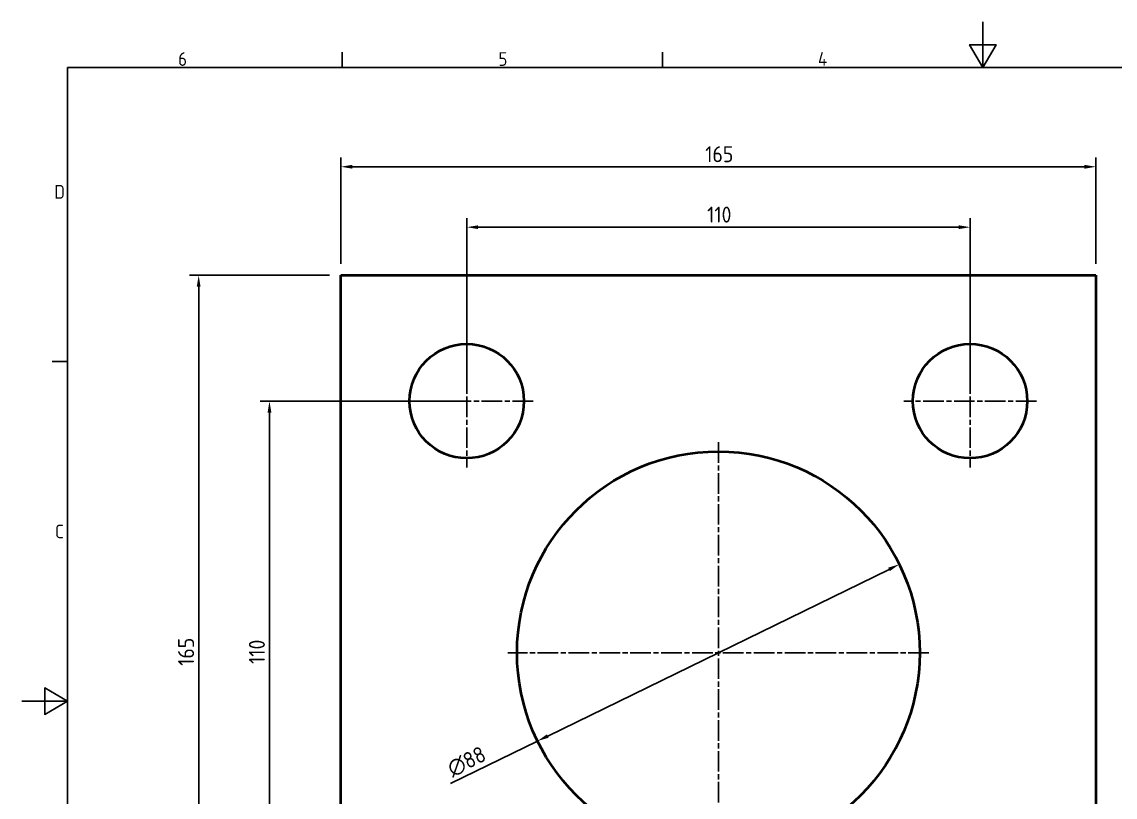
# Model space of a CAD drawing. Header units: millimetres. Extents: x 0 to 420, y 0 to 297.
# Drawn here: x 0 to 238.9, y 127.5 to 297 of the extents above; entities that cross this region are included whole.
import ezdxf

# ---------------------------------------------------------------- set-up
doc = ezdxf.new("R2010")
doc.units = ezdxf.units.MM
doc.linetypes.add('CHAIN', pattern=[0.35429999999999995, 0.2362, -0.0295, 0.0591, -0.0295])
doc.layers.get('0').update_dxf_attribs({"color": 3, "lineweight": 25})
for name, color, linetype, lineweight in [('가시적인 것(ISO)', 3, 'Continuous', 40), ('경계(ISO)', 7, 'Continuous', 25), ('중심 표식(ISO)', 1, 'Continuous', 25), ('치수(ISO)', 2, 'Continuous', 25)]:
    doc.layers.add(name, color=color, linetype=linetype, lineweight=lineweight)
doc.styles.add('문자 텍스트_M2B', font='isocp.shx')
doc.styles.add('치수 텍스트_PSTEK_POSCO', font='isocp.shx')
doc.dimstyles.new('치수_PSTEK_POSCO', dxfattribs={"dimtxt": 3.5, "dimasz": 2.5, "dimexe": 2, "dimexo": 2.5, "dimgap": 1, "dimtad": 1, "dimrnd": 1e-08, "dimdsep": 46, "dimtxsty": '치수 텍스트_PSTEK_POSCO', "dimcen": 0.09, "dimdle": 10, "dimclrd": 7, "dimclre": 7, "dimclrt": 2, "dimadec": 1, "dimazin": 2, "dimtfac": 1, "dimtmove": 0, "dimatfit": 3, "dimfxl": 0, "dimtolj": 1, "dimlwd": -1, "dimlwe": -1, "dimarcsym": 0})

# ---------------------------------------------------------------- blocks, each defined once
blk = doc.blocks.new('경계 Default Border')
at = {"layer": '경계(ISO)'}
for p, q in [((70, 287.0000076293945), (70, 290.4000091552734)), ((140, 287.0000076293945), (140, 290.4000091552734)), ((10, 222.7499961853027), (6.599999666213989, 222.7499961853027))]:
    blk.add_line(p, q, dxfattribs=at)
at = {"layer": '경계(ISO)', "flags": 128}
for points in [[(210, 297.0000076293945), (210, 287.0000076293945), (207.1132469177246, 292.0000076293945), (212.8867530822754, 292.0000076293945), (210, 287.0000076293945)], [(10, 10), (10, 287.0000076293945), (410, 287.0000076293945), (410, 10), (10, 10)], [(0, 148.5000038146973), (10, 148.5000038146973), (5, 151.3867473602295), (5, 145.6132507324219), (10, 148.5000038146973)]]:
    blk.add_lwpolyline(points, dxfattribs=at)
at = {"layer": '경계(ISO)', "color": 2, "char_height": 3.00000011920929, "attachment_point": 7, "style": '문자 텍스트_M2B'}
for s, insert in [('6', (34.14453946055966, 287.3713945155963)), ('5', (104.1445394605597, 287.3713945155963)), ('4', (173.9734701308116, 287.4)), ('D', (7.078270083685684, 258.3463944559917)), ('C', (7.244539400955009, 184.0963944559917))]:
    blk.add_mtext(s, dxfattribs=dict(at, insert=insert))
blk = doc.blocks.new('*D22')
at = {"layer": 'Defpoints', "color": 0, "transparency": 16777216}
for p in [(207.2162380805991, 252.1101315077973), (97.21623808059906, 214.091578947685), (207.2162380805991, 214.091578947685)]:
    blk.add_point(p, dxfattribs=at)
at = {"layer": '치수(ISO)', "color": 7, "transparency": 16777216}
for p, q in [((97.21623808059906, 216.591578947685), (97.21623808059906, 254.1101315077973)), ((207.2162380805991, 216.591578947685), (207.2162380805991, 254.1101315077973)), ((99.71623808059906, 252.1101315077973), (204.7162380805991, 252.1101315077973))]:
    blk.add_line(p, q, dxfattribs=at)
for points in [[(99.71623808059906, 252.526798174464), (99.71623808059906, 251.6934648411307), (97.21623808059906, 252.1101315077973)], [(204.7162380805991, 252.526798174464), (204.7162380805991, 251.6934648411307), (207.2162380805991, 252.1101315077973)]]:
    blk.add_solid(points, dxfattribs=at)
at = {"layer": '치수(ISO)', "color": 2, "transparency": 16777216, "insert": (149.7648601278431, 254.8601315077973), "char_height": 3.5, "attachment_point": 4, "style": '치수 텍스트_PSTEK_POSCO'}
blk.add_mtext('\\A1;110', dxfattribs=at)
blk = doc.blocks.new('*D23')
at = {"layer": 'Defpoints', "color": 0, "transparency": 16777216}
for p in [(234.7162380805991, 265.3208946016352), (69.7162380805991, 241.591578947685), (234.7162380805991, 241.591578947685)]:
    blk.add_point(p, dxfattribs=at)
at = {"layer": '치수(ISO)', "color": 7, "transparency": 16777216}
for p, q in [((69.7162380805991, 244.091578947685), (69.7162380805991, 267.3208946016352)), ((72.2162380805991, 265.3208946016352), (232.2162380805991, 265.3208946016352)), ((234.7162380805991, 244.091578947685), (234.7162380805991, 267.3208946016352))]:
    blk.add_line(p, q, dxfattribs=at)
for points in [[(72.2162380805991, 265.7375612683019), (72.2162380805991, 264.9042279349685), (69.7162380805991, 265.3208946016352)], [(232.2162380805991, 265.7375612683019), (232.2162380805991, 264.9042279349685), (234.7162380805991, 265.3208946016352)]]:
    blk.add_solid(points, dxfattribs=at)
at = {"layer": '치수(ISO)', "color": 2, "transparency": 16777216, "insert": (149.3437507071838, 268.0708946016352), "char_height": 3.5, "attachment_point": 4, "style": '치수 텍스트_PSTEK_POSCO'}
blk.add_mtext('\\A1;165', dxfattribs=at)
blk = doc.blocks.new('*D24')
at = {"layer": 'Defpoints', "color": 0, "transparency": 16777216}
for p in [(97.21623808059906, 214.091578947685), (54.11299840800135, 104.0915789476851), (97.21623808059906, 104.0915789476851)]:
    blk.add_point(p, dxfattribs=at)
at = {"layer": '치수(ISO)', "color": 7, "transparency": 16777216}
for p, q in [((94.71623808059906, 214.091578947685), (52.11299840800137, 214.0915789476851)), ((54.11299840800137, 211.5915789476851), (54.11299840800135, 106.5915789476851)), ((94.71623808059906, 104.0915789476851), (52.11299840800135, 104.0915789476851))]:
    blk.add_line(p, q, dxfattribs=at)
for points in [[(53.69633174133471, 211.5915789476851), (54.52966507466804, 211.5915789476851), (54.11299840800137, 214.0915789476851)], [(53.69633174133468, 106.5915789476851), (54.52966507466801, 106.5915789476851), (54.11299840800135, 104.0915789476851)]]:
    blk.add_solid(points, dxfattribs=at)
at = {"layer": '치수(ISO)', "color": 2, "transparency": 16777216, "insert": (51.36299840800133, 156.6402009949291), "char_height": 3.5, "attachment_point": 4, "rotation": 90, "style": '치수 텍스트_PSTEK_POSCO'}
blk.add_mtext('\\A1;110', dxfattribs=at)
blk = doc.blocks.new('*D25')
at = {"layer": 'Defpoints', "color": 0, "transparency": 16777216}
for p in [(38.63753335891674, 241.5915789476851), (69.7162380805991, 241.591578947685), (69.71623808059906, 76.59157894768511)]:
    blk.add_point(p, dxfattribs=at)
at = {"layer": '치수(ISO)', "color": 7, "transparency": 16777216}
for p, q in [((67.2162380805991, 241.591578947685), (36.63753335891674, 241.5915789476851)), ((38.6375333589167, 79.09157894768511), (38.63753335891673, 239.0915789476851)), ((67.21623808059906, 76.59157894768511), (36.6375333589167, 76.59157894768511))]:
    blk.add_line(p, q, dxfattribs=at)
for points in [[(38.22086669225007, 239.0915789476851), (39.0542000255834, 239.0915789476851), (38.63753335891674, 241.5915789476851)], [(38.22086669225003, 79.09157894768511), (39.05420002558336, 79.09157894768511), (38.6375333589167, 76.59157894768511)]]:
    blk.add_solid(points, dxfattribs=at)
at = {"layer": '치수(ISO)', "color": 2, "transparency": 16777216, "insert": (35.88753335891669, 156.2190915742698), "char_height": 3.5, "attachment_point": 4, "rotation": 90, "style": '치수 텍스트_PSTEK_POSCO'}
blk.add_mtext('\\A1;165', dxfattribs=at)
blk = doc.blocks.new('*D26')
at = {"layer": 'Defpoints', "color": 0, "transparency": 16777216}
for p in [(191.7494439278787, 178.4080391678345), (112.6830322333195, 139.7751187275356)]:
    blk.add_point(p, dxfattribs=at)
at = {"layer": '치수(ISO)', "color": 7, "transparency": 16777216}
for p, q in [((189.5032390501923, 177.3105130189624), (114.9292371110058, 140.8726448764077)), ((112.6830322333195, 139.7751187275356), (93.66533859887022, 130.4828158470671))]:
    blk.add_line(p, q, dxfattribs=at)
for points in [[(189.3203180253803, 177.6848804985768), (189.6861600750044, 176.936145539348), (191.7494439278787, 178.4080391678345)], [(114.7463160861938, 141.2470123560221), (115.1121581358178, 140.4982773967933), (112.6830322333195, 139.7751187275356)]]:
    blk.add_solid(points, dxfattribs=at)
at = {"layer": '치수(ISO)', "color": 2, "transparency": 16777216, "insert": (93.35654178618539, 133.3926516720709), "char_height": 3.5, "attachment_point": 4, "rotation": 26.040761598588688, "style": '치수 텍스트_PSTEK_POSCO'}
blk.add_mtext('\\A1;∅88', dxfattribs=at)

msp = doc.modelspace()

# ---------------------------------------------------------------- linework, layer by layer
at = {"layer": '가시적인 것(ISO)'}
for p, q in [((69.71623808059906, 76.59157894768511), (69.7162380805991, 241.591578947685)), ((69.7162380805991, 241.591578947685), (234.7162380805991, 241.591578947685)), ((234.7162380805991, 241.591578947685), (234.7162380805991, 76.59157894768505))]:
    msp.add_line(p, q, dxfattribs=at)
for centre, radius in [((97.21623808059906, 214.091578947685), 12.5), ((207.2162380805991, 214.091578947685), 12.5), ((152.2162380805991, 159.0915789476851), 44)]:
    msp.add_circle(centre, radius, dxfattribs=at)
at = {"layer": '중심 표식(ISO)', "linetype": 'CHAIN', "ltscale": 19.05165100097656}
for p, q in [((97.21623808059906, 228.591578947685), (97.21623808059906, 199.5915789476851)), ((207.2162380805991, 228.591578947685), (207.2162380805991, 199.5915789476851)), ((111.7162380805991, 214.091578947685), (82.71623808059907, 214.091578947685)), ((221.7162380805991, 214.091578947685), (192.7162380805991, 214.091578947685)), ((152.2162380805991, 205.0915789476851), (152.2162380805991, 113.0915789476851)), ((198.2162380805991, 159.0915789476851), (106.2162380805991, 159.0915789476851))]:
    msp.add_line(p, q, dxfattribs=at)

# ---------------------------------------------------------------- block references
msp.add_blockref('경계 Default Border', (0, 0))

# ---------------------------------------------------------------- dimensions: what is measured, and where the dimension line sits
at = {"layer": '치수(ISO)', "color": 7}
for base, p1, p2, angle, picture, middle in [((234.7162380805991, 265.3208946016352), (69.7162380805991, 241.591578947685), (234.7162380805991, 241.591578947685), 180, '*D23', (152.2162380805991, 265.3208946016352)), ((207.2162380805991, 252.1101315077973), (97.21623808059906, 214.091578947685), (207.2162380805991, 214.091578947685), 180, '*D22', (152.2162380805991, 252.1101315077973)), ((38.63753335891674, 241.5915789476851), (69.71623808059906, 76.59157894768511), (69.7162380805991, 241.591578947685), 90, '*D25', (38.63753335891669, 159.0915789476851)), ((54.11299840800135, 104.0915789476851), (97.21623808059906, 214.091578947685), (97.21623808059906, 104.0915789476851), 90, '*D24', (54.11299840800133, 159.091578947685))]:
    dim = msp.add_linear_dim(base=base, p1=p1, p2=p2, angle=angle, dimstyle='치수_PSTEK_POSCO', override={"dimdec": 2, "dimtp": 0, "dimtm": -0, "dimtdec": 2, "dimtofl": 0, "dimatfit": 1}, dxfattribs=at)
    dim.commit()
    dim.dimension.update_dxf_attribs({"geometry": picture, "text_midpoint": middle, "dimtype": 160})
dim = msp.add_diameter_dim_2p(p1=(191.7494439278787, 178.4080391678345), p2=(112.6830322333195, 139.7751187275356), dimstyle='치수_PSTEK_POSCO', override={"dimdec": 2, "dimlfac": 1, "dimtp": 0, "dimtm": -0, "dimtdec": 2, "dimatfit": 2}, dxfattribs=at)
dim.commit()
dim.dimension.update_dxf_attribs({"geometry": '*D26', "text_midpoint": (97.7085073787056, 132.458362915037), "dimtype": 163})

doc.saveas('drawing.dxf')
